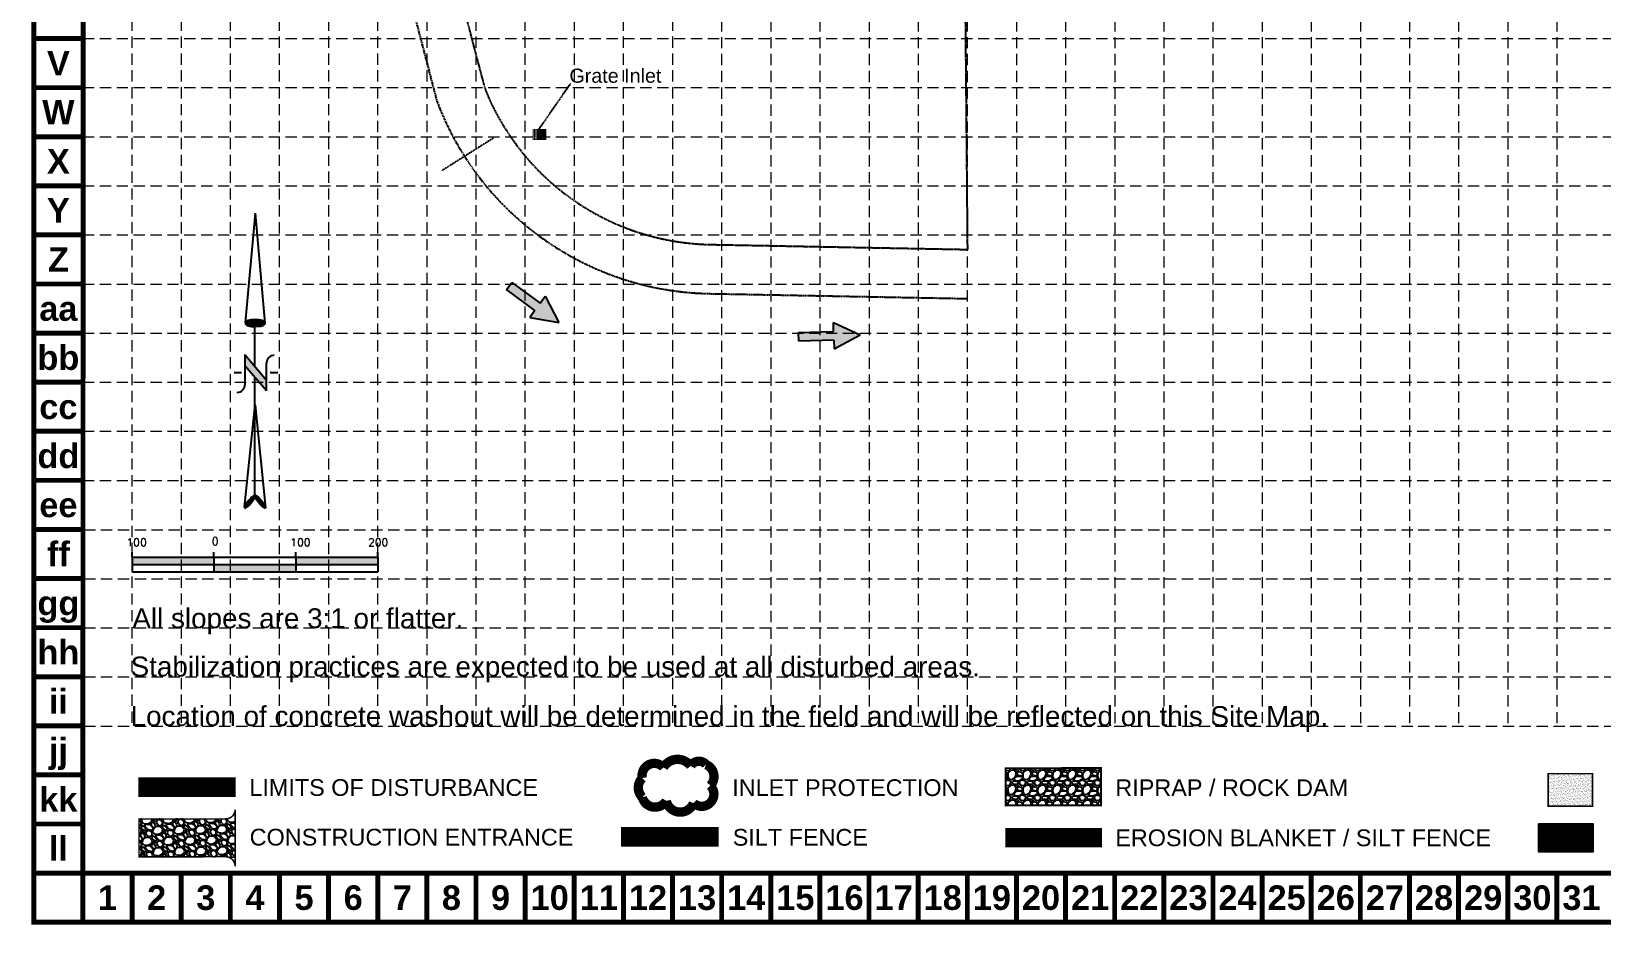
# Model space of a CAD drawing. Header units: inches. Extents: x 8856 to 12702, y 4190 to 6596.
# Drawn here: x 8856 to 10774, y 4190 to 5282 of the extents above; entities that cross this region are included whole.
import ezdxf
from ezdxf.enums import TextEntityAlignment as Align

# ---------------------------------------------------------------- set-up
doc = ezdxf.new("R2010")
doc.units = ezdxf.units.IN
doc.header["$MEASUREMENT"] = 0
for name, pattern in [('ACAD_ISO02W100', [15, 12, -3]), ('CENTER', [2, 1.25, -0.25, 0.25, -0.25]), ('HIDDEN', [0.375, 0.25, -0.125]), ('HIDDEN2', [0.1875, 0.125, -0.0625]), ('PHANTOM2', [1.25, 0.625, -0.125, 0.125, -0.125, 0.125, -0.125])]:
    doc.linetypes.add(name, pattern=pattern)
for name, color, linetype in [('BASE', 7, 'Continuous'), ('CL-CNTY-CLUB-RD', 7, 'CENTER'), ('COMMERCIAL LOT LINES', 7, 'PHANTOM2'), ('FUT-WTR', 7, 'HIDDEN2'), ('GRID', 254, 'HIDDEN'), ('LEGEND', 7, 'Continuous'), ('NARROW', 7, 'Continuous'), ('SILT FENCE', 200, 'Continuous')]:
    doc.layers.add(name, color=color, linetype=linetype)
doc.styles.add('L120', font='simplex', dxfattribs={"height": 12})
doc.styles.add("L200'", font='ARIAL.TTF', dxfattribs={"height": 0.001969})
doc.styles.get("Standard").update_dxf_attribs({"font": 'ARIALBD.TTF'})

# ---------------------------------------------------------------- blocks, each defined once
blk = doc.blocks.new('TF')
for p, q in [((0.0012, -0.0199), (0.0012, 0.0201)), ((0.0012, 0.0201), (0.1612, 0.0201)), ((0.1612, 0.0201), (0.1612, 0.0601)), ((0.1612, 0.0601), (0.2812, 0.0001)), ((0.1612, -0.0599), (0.2812, 0.0001)), ((0.1612, -0.0199), (0.0012, -0.0199)), ((0.1612, -0.0199), (0.1612, -0.0599))]:
    blk.add_line(p, q)
for points in [[(0.0012, 0.0201), (0.0012, -0.0199), (0.1612, 0.0201), (0.1612, -0.0199)], [(0.1612, -0.0599), (0.1612, 0.0601), (0.2812, 0.0001), (0.1612, 0.0601)]]:
    blk.add_solid(points)
blk = doc.blocks.new('arrow')
at = {"xscale": 192.0000000000001, "yscale": 192, "zscale": 192, "rotation": 89.54514789520785}
blk.add_blockref('TF', (-0.4, -54), dxfattribs=at)
blk = doc.blocks.new('North Arrow')
at = {"layer": 'NARROW'}
for p, q in [((32.43, 3.06), (32.43, 4.63)), ((0, 0), (22.36, 2)), ((0, 0), (22.33, -2.02)), ((28.77, -2.09), (34.02, 2.32)), ((36.18, 2.33), (30.46, 2.33)), ((36.16, 2.32), (31.04, -2.09)), ((39.1, 0.01), (59.96, 2.11)), ((31.2, -0.05), (21.66, -0.05)), ((21.66, -0.05), (21.66, -0.05)), ((28.77, -2.09), (34.95, -2.09)), ((32.43, -4.26), (32.43, -2.8)), ((57.45, -0.05), (33.41, -0.05)), ((59.83, -2.14), (39.04, -0.01)), ((57.69, -0.03), (57.77, -0.01)), ((57.77, -0.05), (57.69, -0.03))]:
    blk.add_line(p, q, dxfattribs=at)
blk.add_lwpolyline([(22.36, -2.03), (22.59, -1.93, 0.091577), (22.87, -1.44, 0.048306), (23.03, -0.75), (23.07, -0.01), (23.01, 0.82, 0.048306), (22.87, 1.42, 0.091577), (22.59, 1.91), (22.36, 2.01), (22.14, 1.91, 0.091577), (21.86, 1.42, 0.048306), (21.72, 0.82), (21.66, -0.01), (21.72, -0.83, 0.048306), (21.86, -1.44, 0.091577), (22.14, -1.93)], format="xyb", close=True, dxfattribs=at)
for points in [[(57.46, -0.03), (57.44, 0.08, -0.066818), (57.67, 0.47, -0.03073), (58.01, 0.84), (58.52, 1.29), (59.07, 1.7, -0.03073), (59.5, 1.95, -0.066818), (59.93, 2.1), (60.04, 2.06)], [(60.04, 2.06), (60.05, 1.95, -0.066818), (59.82, 1.56, -0.03073), (59.43, 1.14), (58.97, 0.74), (58.42, 0.33, -0.03073), (57.99, 0.08, -0.036692), (57.76, -0.02)], [(57.46, -0.04), (57.44, -0.15, 0.066818), (57.67, -0.54, 0.03073), (58.01, -0.9), (58.52, -1.36), (59.07, -1.77, 0.03073), (59.5, -2.02, 0.066818), (59.93, -2.17), (60.04, -2.13)], [(60.04, -2.13), (60.05, -2.01, 0.066818), (59.82, -1.63, 0.03073), (59.43, -1.2), (58.97, -0.8), (58.42, -0.4, 0.03073), (57.99, -0.15, 0.036692), (57.76, -0.05)]]:
    blk.add_lwpolyline(points, format="xyb", dxfattribs=at)
for centre, start, end in [((30.46, 3.86), 178.8769, 270), ((34.95, -3.62), 358.8769, 90)]:
    blk.add_arc(centre, 1.53, start, end, dxfattribs=at)
for points in [[(23.03, -0.76), (21.67, -0.05), (23.07, -0.05), (21.72, 0.82)], [(23.07, -0.05), (21.72, 0.82), (23.02, 0.75), (21.85, 1.42)], [(23.02, 0.75), (21.85, 1.42), (22.87, 1.44), (22.14, 1.91)], [(22.87, 1.44), (22.14, 1.91), (22.59, 1.91), (22.36, 2)], [(31.05, -2.09), (36.15, 2.36), (28.75, -2.06), (34.01, 2.36)], [(57.44, 0.08), (57.7, -0.01), (57.5, 0.21), (57.77, -0.01)], [(57.45, -0.04), (57.69, -0.02), (57.44, 0.08), (57.7, -0.01)], [(57.5, 0.21), (57.77, -0.01), (57.6, 0.39), (57.94, 0.06)], [(57.6, 0.39), (57.94, 0.06), (57.68, 0.5), (58.07, 0.13)], [(57.68, 0.5), (58.07, 0.13), (57.84, 0.66), (58.29, 0.26)], [(57.84, 0.66), (58.29, 0.26), (58.03, 0.86), (58.52, 0.41)], [(58.03, 0.86), (58.52, 0.41), (58.26, 1.07), (58.73, 0.57)], [(58.26, 1.07), (58.73, 0.57), (58.52, 1.3), (59.05, 0.81)], [(58.52, 1.3), (59.05, 0.81), (58.7, 1.42), (59.26, 0.99)], [(59.26, 1), (58.69, 1.42), (59.45, 1.15), (59, 1.65)], [(59.45, 1.15), (59, 1.65), (59.62, 1.34), (59.28, 1.82)], [(59.62, 1.34), (59.28, 1.82), (59.81, 1.55), (59.49, 1.95)], [(59.81, 1.55), (59.49, 1.95), (59.93, 1.73), (59.69, 2.04)], [(59.93, 1.73), (59.69, 2.04), (60.05, 1.94), (59.93, 2.1)], [(60.05, 1.94), (59.93, 2.1), (60.04, 2.06)], [(22.87, -1.44), (21.72, -0.87), (23.03, -0.76), (21.67, -0.05)], [(22.58, -1.93), (21.86, -1.45), (22.87, -1.44), (21.72, -0.87)], [(22.36, -2.01), (22.14, -1.93), (22.58, -1.93), (21.86, -1.45)], [(57.44, -0.14), (57.69, -0.02), (57.45, -0.04), (57.69, -0.02)], [(57.46, -0.19), (57.7, -0.03), (57.44, -0.14), (57.69, -0.02)], [(57.53, -0.33), (57.76, -0.05), (57.46, -0.19), (57.7, -0.03)], [(57.63, -0.48), (57.9, -0.1), (57.53, -0.33), (57.76, -0.05)], [(57.78, -0.66), (58.09, -0.2), (57.63, -0.48), (57.9, -0.1)], [(57.97, -0.87), (58.34, -0.35), (57.78, -0.66), (58.09, -0.2)], [(58.24, -1.11), (58.61, -0.54), (57.97, -0.87), (58.34, -0.35)], [(58.61, -1.43), (58.93, -0.77), (58.24, -1.11), (58.61, -0.54)], [(58.91, -1.64), (59.2, -1), (58.61, -1.43), (58.93, -0.77)], [(59.12, -1.79), (59.57, -1.36), (58.92, -1.65), (59.2, -1.01)], [(59.35, -1.93), (59.81, -1.62), (59.12, -1.79), (59.57, -1.36)], [(59.54, -1.32), (59.41, -1.18), (59.21, -1.01)], [(59.58, -2.05), (59.93, -1.79), (59.35, -1.93), (59.81, -1.62)], [(59.78, -2.13), (60.05, -2.01), (59.58, -2.05), (59.93, -1.79)], [(59.92, -2.17), (60.04, -2.13), (59.78, -2.13), (60.05, -2.01)]]:
    blk.add_solid(points, dxfattribs=at)
blk = doc.blocks.new('A$C5AD077F3')
h = blk.add_hatch(color=7)
h.paths.add_polyline_path([(106.8, 9), (106.8, 18), (6.8, 18), (6.8, 9)])
h.paths.add_polyline_path([(106.8, 9), (106.8, 0), (206.8, 0), (206.8, 9)])
h.paths.add_polyline_path([(206.8, 18), (206.8, 9), (306.8, 9), (306.8, 18)])
at = {"color": 7}
for p, q in [((6.8, 18), (6.8, 24)), ((106.8, 18), (106.8, 24)), ((206.8, 18), (206.8, 24)), ((306.8, 18), (306.8, 24)), ((6.8, 18), (106.8, 18)), ((6.8, 18), (6.8, 0)), ((6.8, 9), (306.8, 9)), ((6.8, 0), (106.8, 0)), ((106.8, 18), (306.8, 18)), ((106.8, 18), (106.8, 0)), ((106.8, 0), (306.8, 0)), ((206.8, 18), (206.8, 0)), ((306.8, 18), (306.8, 0))]:
    blk.add_line(p, q, dxfattribs=at)
at = {"color": 7, "style": 'L120'}
for s, p in [('100', (0, 31.2)), ('0', (104, 32.6)), ('100', (200, 31.2)), ('200', (294.9, 31.2))]:
    blk.add_text(s, height=9.6, dxfattribs=at).set_placement(p)

msp = doc.modelspace()

# ---------------------------------------------------------------- hatches: boundary and pattern name
at = {"layer": 'BASE'}
h = msp.add_hatch(dxfattribs=at)
h.set_pattern_fill('AR-SAND', color=30, scale=1.582464, style=0)
h.set_pattern_definition([(37.5, (12047.792, 4216.0574), (-0.0996847, 3.049129), [0, -2.405345, 0, -2.6901885, 0, -2.5715037]), (7.5, (12047.792, 4216.0574), (2.800608, 4.465944), [0, -1.2976203, 0, -2.1679754, 0, -0.8307935]), (327.5, (12045.8457, 4216.0574), (4.928017, 0.008955), [0, -0.791232, 0, -2.848435, 0, -3.71879]), (317.5, (12045.8457, 4216.0574), (4.757087, 1.38889), [0, -0.395616, 0, -1.8673073, 0, -2.136326])])
h.paths.add_polyline_path([(10762.9, 4334.7), (10762.9, 4374.3), (10708.7, 4374.3), (10708.7, 4334.7)])
at = {"layer": 'LEGEND', "linetype": 'ACAD_ISO02W100'}
h = msp.add_hatch(dxfattribs=at)
h.set_pattern_fill('GRAVEL', color=240, scale=18.28332, style=0)
h.set_pattern_definition([(228.0128, (8745.3818, 3412.3701), (-146.2665277, -164.5499045), [2.45976, -243.51715]), (184.9697, (8743.7363, 3410.5417), (219.39985923, 18.28316106), [4.22103, -417.88219]), (132.5104, (8739.5312, 3410.1761), (182.8330303, -201.1166786), [2.9763, -294.65457]), (267.2737, (8732.4007, 3405.6052), (18.2832472, 365.6664054), [3.84385, -380.54094]), (292.8337, (8732.2178, 3401.76574), (-91.4167811, 219.3997744), [3.7692, -373.1511]), (357.2737, (8733.6805, 3398.2919), (-365.6664054, 18.2832472), [3.84385, -380.54094]), (37.6942, (8737.52, 3398.1091), (-237.6832943, -182.83302457), [5.0833, -503.24562]), (72.2553, (8741.5423, 3401.21725), (127.98343678, 402.2329711), [4.79915, -475.11622]), (121.4296, (8743.005, 3405.7881), (-146.26671055, 237.68306925), [3.85687, -381.83019]), (175.2364, (8740.9938, 3409.079), (201.1165373, -18.2831652), [4.4032, -215.75713]), (222.3974, (8736.60584, 3409.44474), (-219.3999744, -201.11637523), [5.6943, -563.73646]), (138.8141, (8750.5012, 3405.4224), (-127.9832939, 109.6998709), [1.94354, -192.4108]), (171.4692, (8749.0385, 3406.7022), (237.68312864, -36.5667846), [3.69756, -366.0597]), (225, (8745.382, 3407.251), (-2e-15, -18.28333), [2.58565, -23.27086]), (203.1986, (8744.102, 3409.4447), (91.416595, 36.5666642), [1.39242, -137.8492]), (291.8014, (8742.822, 3408.8962), (-18.2833184, 54.849965), [1.96917, -96.48953]), (30.9638, (8743.5535, 3407.068), (54.849924, 36.5666854), [3.19828, -103.41088]), (161.5651, (8746.296, 3408.7134), (36.566648, -18.28329), [2.31268, -55.50427]), (16.3895, (8732.2178, 3408.8962), (182.8332402, 54.8498267), [3.2398, -320.74145]), (70.3462, (8735.326, 3409.8104), (-73.1331931, -201.11655905), [2.71802, -269.08308]), (293.1986, (8746.296, 3412.37), (-36.5666642, 91.416595), [2.78482, -136.45679]), (343.6105, (8747.393, 3409.8104), (-182.8332402, 54.8498267), [3.2398, -320.74145]), (339.444, (8732.2178, 3397.5606), (-91.4166337, 36.5665668), [3.12425, -153.0885]), (294.7751, (8735.1432, 3396.4636), (-91.4164572, 201.1165826), [2.61777, -259.15953]), (66.8014, (8746.4788, 3394.0868), (36.5666642, 91.416595), [2.78482, -136.45679]), (17.354, (8747.5758, 3396.6464), (-237.6831969, -73.1331795), [3.06485, -303.41945]), (69.444, (8737.52, 3394.0868), (-36.5665668, -91.4166337), [1.56213, -154.65063]), (101.3099, (8745.382, 3394.0868), (-18.283277, 73.133294), [0.93227, -92.29473]), (165.9638, (8745.199, 3395.001), (54.84997, -18.283284), [3.7692, -71.61485]), (186.009, (8741.5423, 3395.9151), (182.83319545, 18.2833075), [3.49303, -345.8093]), (303.6901, (8743.5535, 3405.4224), (-18.283344, 36.566632), [2.63686, -63.28459]), (353.1572, (8745.0162, 3403.2284), (310.8164284, -36.56678623), [4.60363, -455.75861]), (60.9454, (8749.587, 3402.6799), (-73.1332805, -127.983247), [1.88238, -186.35592]), (90, (8750.501, 3404.325), (-18.28332, 18.28332), [1.097, -17.18632]), (120.2564, (8741.1767, 3396.4636), (73.1331865, -127.9832849), [2.54, -251.46]), (48.0128, (8739.8968, 3398.6576), (146.2665277, 164.5499045), [4.91953, -241.05738]), (0, (8743.188, 3402.314), (18.28332, 18.28332), [4.75366, -13.52966]), (325.3048, (8747.9415, 3402.3142), (-182.833095, 127.9833974), [2.89085, -286.19382]), (254.0546, (8750.3183, 3400.6687), (-18.283318, -73.1332823), [2.66209, -130.4425]), (207.646, (8749.587, 3398.1091), (-347.38300334, -182.83334102), [4.33434, -429.0999]), (175.4261, (8745.7475, 3396.0979), (-237.6831702, 18.28322495), [4.58544, -453.9579])])
h.paths.add_polyline_path([(10046.3, 4335.7), (10162.7, 4335.5), (10162.7, 4381.2), (10046.3, 4381)])
at = {"layer": 'LEGEND'}
h = msp.add_hatch(dxfattribs=at)
h.set_pattern_fill('GRAVEL', color=4, scale=18.483474, angle=-43.9343, style=0)
h.set_pattern_definition([(184.078545, (-16847.7697, -6908.0671), (-221.90489346, -17.2001669), [2.486693, -246.18302]), (141.0354448, (-16850.2501, -6908.244), (172.551813653, -140.58272719), [4.267243, -422.456901]), (88.576145, (-16853.5681, -6905.5606), (-7.962790654, -274.66120031), [3.008888, -297.880262]), (223.339445, (-16861.9653, -6903.8867), (269.79927545, 253.388080006), [3.885929, -384.706863]), (248.899445, (-16864.79155, -6906.5537), (87.339928114, 223.849730743), [3.810461, -377.23612]), (313.339445, (-16866.1633, -6910.1087), (-253.388080006, 269.79927545), [3.885929, -384.706863]), (353.7599448, (-16863.49635, -6912.9349), (-301.282424621, 33.611647955), [5.138942, -508.754837]), (28.3210448, (-16858.38786, -6913.4935), (375.312027794, 203.062472327), [4.85169, -480.317495]), (77.495345, (-16854.1169, -6911.1918), (60.232498792, 275.63361926), [3.899089, -386.010225]), (131.302145, (-16853.2727, -6907.3852), (133.59253915, -154.37930835), [4.451412, -218.119099]), (178.4631448, (-16856.21073, -6904.0411), (-300.796258277, 7.476567617), [5.756641, -569.907893]), (94.879845, (-16848.916, -6916.716), (-16.22782421, 169.63478564), [1.964812, -194.5172]), (127.534945, (-16849.0832, -6914.7583), (147.38910462, -193.338985385), [3.738042, -370.067083]), (181.065745, (-16851.36, -6911.794), (-12.824439, -13.310627), [2.613951, -23.525618]), (159.264345, (-16850.7534, -6909.299), (92.2019986, -37.50090831), [1.407664, -139.35828]), (247.867145, (-16852.07, -6908.8007), (25.16268694, 52.7563066), [1.990726, -97.545833]), (347.029545, (-16852.82, -6910.6448), (65.5807447, -11.85200082), [3.233296, -104.542955]), (117.630845, (-16849.669, -6911.3705), (13.7968372, -38.9594775), [2.337993, -56.111891]), (332.455245, (-16859.79, -6901.3625), (171.579471066, -88.31260705), [3.275272, -324.252724]), (26.411945, (-16856.886, -6902.8772), (-194.311242064, -95.119202093), [2.747772, -272.028832]), (249.264345, (-16847.1042, -6908.7083), (37.50090831, 92.2019986), [2.81531, -137.950634]), (299.676245, (-16848.101, -6911.3413), (-94.63304755, 168.176151005), [3.275272, -324.252724]), (295.509745, (-16867.7412, -6909.6151), (-40.90432075, 90.74339179), [3.158456, -154.764422]), (250.840845, (-16866.3809, -6912.4657), (74.515818744, 210.538973846), [2.646427, -261.996649]), (22.867145, (-16859.7955, -6922.1472), (90.74343561, 40.90422428), [2.81531, -137.950634]), (333.419745, (-16857.2015, -6921.0532), (-224.335795764, 113.47526314), [3.098403, -306.741092]), (25.509745, (-16866.3177, -6915.8632), (-90.74339179, -40.90432075), [1.579228, -156.34365]), (57.375645, (-16860.594, -6921.3777), (37.9871585, 66.06690675), [0.942472, -93.305114]), (122.029545, (-16860.086, -6920.584), (27.1074661, -51.7839094), [3.810461, -72.398844]), (142.074745, (-16862.1069, -6917.3535), (145.93065306, -114.93373372), [3.531268, -349.595009]), (259.755845, (-16853.974, -6911.8427), (12.3382237, 39.4456923), [2.665724, -63.977385]), (309.2229448, (-16854.44816, -6914.46594), (200.631609897, -244.636740748), [4.654028, -460.747969]), (17.011145, (-16851.5052, -6918.0714), (-143.0135429, -41.87662547), [1.902985, -188.396027]), (46.065745, (-16849.686, -6917.515), (-0.486188, 26.135058), [1.109008, -17.374466]), (76.322145, (-16861.9884, -6916.6977), (-36.52865312, -144.47206848), [2.567798, -254.212833]), (4.078545, (-16861.3812, -6914.2028), (221.90489346, 17.2001669), [4.973385, -243.696327]), (316.065745, (-16856.42, -6913.849), (26.135058, 0.486188), [4.805703, -13.677771]), (281.370545, (-16852.9597, -6917.1834), (-43.334997632, 221.41875284), [2.922496, -289.326887]), (210.120345, (-16852.3835, -6920.0485), (-64.6083635, -40.41806004), [2.691231, -131.870495]), (163.7117448, (-16854.71134, -6921.399), (-381.14623103, 110.557880102), [4.381785, -433.797418]), (131.4918448, (-16858.91726, -6920.17006), (-160.21373808, 180.02821705), [4.635637, -458.92755])])
edge = h.paths.add_edge_path()
edge.add_line((9105.2, 4261.2), (9105.2, 4330.5))
edge.add_arc((9093.6, 4330.5), 11.6, -89.9609, 0, ccw=False)
edge.add_line((9093.6, 4319), (8987.8, 4319))
edge.add_line((8987.8, 4319), (8987.8, 4272.7))
edge.add_line((8987.8, 4272.7), (9093.6, 4272.8))
edge.add_arc((9093.6, 4261.2), 11.6, 0, 90.0391, ccw=False)
h = msp.add_hatch(dxfattribs=at)
h.set_pattern_fill('ANSI31', color=2, scale=7.903157, style=0)
h.set_pattern_definition([(45, (10616.7009, 4195.4907), (-0.698547, 0.698547), [])])
h.paths.add_polyline_path([(10696.8, 4312.6), (10696.8, 4310.6), (10696.8, 4279), (10763.7, 4279), (10763.7, 4312.6)])

# ---------------------------------------------------------------- linework, layer by layer
at = {"layer": 'BASE', "const_width": 6}
for points in [[(8859.4, 4192.8), (12699.4, 4192.8), (12699.4, 6592.8), (8859.4, 6592.8)], [(8919.3, 4252.8), (12639.6, 4252.7), (12639.5, 6532.8), (8920.1, 6532.9)]]:
    msp.add_lwpolyline(points, close=True, dxfattribs=at)
for points in [[(8919.4, 5272.8), (8859.4, 5272.8)], [(8919.4, 5212.8), (8859.4, 5212.8)], [(8919.4, 5152.8), (8859.4, 5152.8)], [(8919.4, 5092.8), (8859.4, 5092.8)], [(8919.4, 5032.8), (8859.4, 5032.8)], [(8919.4, 4972.8), (8859.4, 4972.8)], [(8919.4, 4912.8), (8859.4, 4912.8)], [(8919.4, 4852.8), (8859.4, 4852.8)], [(8919.4, 4792.8), (8859.4, 4792.8)], [(8919.4, 4732.8), (8859.4, 4732.8)], [(8919.4, 4672.8), (8859.4, 4672.8)], [(8919.4, 4612.8), (8859.4, 4612.8)], [(8919.4, 4552.8), (8859.4, 4552.8)], [(8919.4, 4492.8), (8859.4, 4492.8)], [(8919.4, 4432.8), (8859.4, 4432.8)], [(8919.4, 4372.8), (8859.4, 4372.8)], [(8919.4, 4312.8), (8859.4, 4312.8)], [(8919.4, 4252.8), (8859.4, 4252.8)], [(8919.4, 4192.8), (8919.4, 4252.8)], [(8979.4, 4192.8), (8979.4, 4252.8)], [(9039.4, 4192.8), (9039.4, 4252.8)], [(9099.4, 4192.8), (9099.4, 4252.8)], [(9159.4, 4192.8), (9159.4, 4252.8)], [(9219.4, 4192.8), (9219.4, 4252.8)], [(9279.4, 4192.8), (9279.4, 4252.8)], [(9339.4, 4192.8), (9339.4, 4252.8)], [(9399.4, 4192.8), (9399.4, 4252.8)], [(9459.4, 4192.8), (9459.4, 4252.8)], [(9519.4, 4192.8), (9519.4, 4252.8)], [(9579.4, 4192.8), (9579.4, 4252.8)], [(9639.4, 4192.8), (9639.4, 4252.8)], [(9699.4, 4192.8), (9699.4, 4252.8)], [(9759.4, 4192.8), (9759.4, 4252.8)], [(9819.4, 4192.8), (9819.4, 4252.8)], [(9879.4, 4192.8), (9879.4, 4252.8)], [(9939.4, 4192.8), (9939.4, 4252.8)], [(9999.4, 4192.8), (9999.4, 4252.8)], [(10059.4, 4192.8), (10059.4, 4252.8)], [(10119.4, 4192.8), (10119.4, 4252.8)], [(10179.4, 4192.8), (10179.4, 4252.8)], [(10239.4, 4192.8), (10239.4, 4252.8)], [(10299.4, 4192.8), (10299.4, 4252.8)], [(10359.4, 4192.8), (10359.4, 4252.8)], [(10419.4, 4192.8), (10419.4, 4252.8)], [(10479.4, 4192.8), (10479.4, 4252.8)], [(10539.4, 4192.8), (10539.4, 4252.8)], [(10599.4, 4192.8), (10599.4, 4252.8)], [(10659.4, 4192.8), (10659.4, 4252.8)], [(10719.4, 4192.8), (10719.4, 4252.8)]]:
    msp.add_lwpolyline(points, dxfattribs=at)
at = {"layer": 'BASE', "color": 7, "linetype": 'ACAD_ISO02W100', "const_width": 0.632}
msp.add_lwpolyline([(9469.1, 5149.3), (9484.9, 5149.3), (9484.9, 5162), (9469.1, 5162)], close=True, dxfattribs=at)
at = {"layer": 'BASE', "color": 30, "const_width": 1.98}
msp.add_lwpolyline([(10708.7, 4334.7), (10762.9, 4334.7), (10762.9, 4374.3), (10708.7, 4374.3)], close=True, dxfattribs=at)
at = {"layer": 'CL-CNTY-CLUB-RD'}
msp.add_lwpolyline([(9042, 6383.1), (9351.6, 5196.4, 0.308842), (9687, 4961), (9998.7, 4955)], format="xyb", dxfattribs=at)
at = {"layer": 'COMMERCIAL LOT LINES'}
for p, q in [((9999.9, 5015), (9995.1, 5547.1)), ((9687.9, 5021), (9999.9, 5015))]:
    msp.add_line(p, q, dxfattribs=at)
at = {"layer": 'COMMERCIAL LOT LINES', "flags": 128}
msp.add_lwpolyline([(9328.8, 5521.4), (9409.7, 5213.5, 0.023282), (9419, 5191.4)], format="xyb", dxfattribs=at)
at = {"layer": 'COMMERCIAL LOT LINES'}
for points in [[(9476.5, 5162.2), (9515.2, 5218.1)], [(9471.4, 5149.7), (9471.4, 5161.6)], [(9474, 5161.7), (9474, 5149.4)], [(9476.4, 5161.7), (9476.4, 5149.5)], [(9479, 5161.7), (9479, 5149.5)], [(9481.4, 5161.6), (9481.4, 5149.6)], [(9483.2, 5161.7), (9483.2, 5149.5)]]:
    msp.add_lwpolyline(points, dxfattribs=at)
msp.add_arc((9691.7, 5324.3), 303.3, 205.9898, 269.2899, dxfattribs=at)
at = {"layer": 'FUT-WTR'}
msp.add_line((9420.4, 5151), (9357.5, 5111.2), dxfattribs=at)
at = {"layer": 'GRID', "color": 252, "linetype": 'HIDDEN', "lineweight": 0, "ltscale": 55}
for p, q in [((8979.2, 6533.4), (8979.2, 4432.5)), ((9039.2, 6533.4), (9039.2, 4432.5)), ((9099.2, 6533.4), (9099.2, 4432.5)), ((9159.2, 6533.4), (9159.2, 4432.5)), ((9219.2, 6533.4), (9219.2, 4432.5)), ((9279.2, 6533.4), (9279.2, 4432.5)), ((9339.2, 6533.4), (9339.2, 4432.5)), ((9399.2, 6533.4), (9399.2, 4432.5)), ((9459.2, 6533.4), (9459.2, 4432.5)), ((9519.2, 6533.4), (9519.2, 4432.5)), ((9579.2, 6533.4), (9579.2, 4432.5)), ((9639.2, 6533.4), (9639.2, 4432.5)), ((9699.4, 6532.8), (9699.4, 4432.5)), ((9759.4, 6532.8), (9759.4, 4432.5)), ((9819.4, 6532.8), (9819.4, 4432.5)), ((9879.4, 6532.8), (9879.4, 4432.5)), ((9939.4, 6532.8), (9939.4, 4432.5)), ((9999.4, 6532.8), (9999.4, 4432.5)), ((10059.4, 6532.8), (10059.4, 4432.5)), ((10119.4, 6532.8), (10119.4, 4432.5)), ((10179.4, 6532.8), (10179.4, 4432.5)), ((10239.4, 6532.8), (10239.4, 4432.5)), ((10299.4, 6532.8), (10299.4, 4432.5)), ((10359.4, 6532.8), (10359.4, 4432.5)), ((10419.4, 6532.8), (10419.4, 4432.5)), ((10479.4, 6532.8), (10479.4, 4432.5)), ((10539.4, 6532.8), (10539.4, 4432.5)), ((10599.4, 6532.8), (10599.4, 4432.5)), ((10659.4, 6532.8), (10659.4, 4432.5)), ((10719.4, 6532.8), (10719.4, 4432.5)), ((8919.4, 5272.8), (12639.4, 5272.8)), ((8919.4, 5212.8), (12639.4, 5212.8)), ((8919.4, 5152.8), (12639.4, 5152.8)), ((8919.4, 5092.8), (12639.4, 5092.8)), ((8919.4, 5032.8), (12639.4, 5032.8)), ((8919.4, 4972.8), (12639.4, 4972.8)), ((8919.4, 4912.8), (12639.4, 4912.8)), ((8919.4, 4852.8), (12639.4, 4852.8)), ((8919.4, 4792.8), (12639.4, 4792.8)), ((8919.4, 4732.8), (12639.4, 4732.8)), ((8920.8, 4672.5), (12640.8, 4672.5)), ((8920.8, 4612.5), (12640.8, 4612.5)), ((8920.8, 4552.5), (12640.8, 4552.5)), ((8920.8, 4492.5), (12640.8, 4492.5)), ((8920.8, 4432.5), (12640.8, 4432.5))]:
    msp.add_line(p, q, dxfattribs=at)
at = {"layer": 'LEGEND', "color": 170, "ltscale": 100, "const_width": 11.4}
msp.add_lwpolyline([(9628.3, 4381.9, 0.520567), (9628.3, 4381.9, 0.765195), (9602.5, 4368.9, 0.417879), (9602.4, 4345.6, 0.6649), (9631.8, 4341.1, 0.744833), (9665, 4338.3, 0.975642), (9685.6, 4359.7, 0.520567), (9680.5, 4385.4, 0.520567), (9661.6, 4383.7, 0.540264), (9628.3, 4381.9)], format="xyb", close=True, dxfattribs=at)
at = {"layer": 'LEGEND', "color": 240, "const_width": 2.29}
msp.add_lwpolyline([(10046.3, 4335.7), (10162.7, 4335.5), (10162.7, 4381.2), (10046.3, 4381)], close=True, dxfattribs=at)
at = {"layer": 'LEGEND', "color": 1, "linetype": 'HIDDEN', "ltscale": 120, "const_width": 23.8}
msp.add_lwpolyline([(8986.9, 4357.9), (9106.1, 4357.9)], dxfattribs=at)
at = {"layer": 'LEGEND', "color": 4, "const_width": 1.85}
msp.add_lwpolyline([(9105.2, 4261.2), (9105.2, 4330.5, -0.414014), (9093.6, 4319), (8987.8, 4319), (8987.8, 4272.7), (9093.6, 4272.8, -0.414413)], format="xyb", close=True, dxfattribs=at)
at = {"layer": 'LEGEND', "color": 200, "const_width": 23.8}
msp.add_lwpolyline([(9576.4, 4297.1), (9695.7, 4297.1)], dxfattribs=at)
at = {"layer": 'LEGEND', "color": 84, "const_width": 23.8}
msp.add_lwpolyline([(10045.7, 4296.1), (10163.8, 4296.1)], dxfattribs=at)
at = {"layer": 'LEGEND', "color": 2}
msp.add_lwpolyline([(10696.8, 4310.6), (10696.8, 4279), (10763.7, 4279), (10763.7, 4312.6), (10696.8, 4312.6)], close=True, dxfattribs=at)

# ---------------------------------------------------------------- block references
at = {"color": 7, "yscale": 1.393625846190844, "zscale": 1.393625846190844}
for p, xscale, rotation in [((9500.4, 4925.9), 1.393625846191418, 234.1487553511059), ((9868.4, 4910.5), 1.393625846191797, 272.1316361748987)]:
    msp.add_blockref('arrow', p, dxfattribs=dict(at, xscale=xscale, rotation=rotation))
at = {"layer": 'BASE', "xscale": 6, "yscale": 6, "zscale": 5.999999999999659, "rotation": 270}
msp.add_blockref('North Arrow', (9129.7, 5059.2), dxfattribs=at)
at = {"layer": 'SILT FENCE'}
msp.add_blockref('A$C5AD077F3', (8972.6, 4621.1), dxfattribs=at)

# ---------------------------------------------------------------- texts
at = {"layer": 'BASE'}
for s, p in [('V', (8889.4, 5242.8)), ('W', (8889.4, 5182.8)), ('X', (8889.4, 5122.8)), ('Y', (8889.4, 5062.8)), ('Z', (8889.4, 5002.8)), ('aa', (8889.4, 4942.8)), ('bb', (8889.4, 4882.8)), ('cc', (8889.4, 4822.8)), ('dd', (8889.4, 4762.8)), ('ee', (8889.4, 4702.8)), ('ff', (8889.4, 4642.8)), ('gg', (8889.4, 4582.8)), ('hh', (8889.4, 4522.8)), ('ii', (8889.4, 4462.8)), ('jj', (8889.4, 4402.8)), ('kk', (8889.4, 4342.8)), ('ll', (8889.4, 4282.8)), ('2', (9009.4, 4222.8)), ('3', (9069.4, 4222.8)), ('6', (9249.4, 4222.8)), ('8', (9369.4, 4222.8)), ('9', (9429.4, 4222.8)), ('10', (9489.4, 4222.8)), ('12', (9609.4, 4222.8)), ('13', (9669.4, 4222.8)), ('16', (9849.4, 4222.8)), ('18', (9969.4, 4222.8)), ('19', (10029.4, 4222.8)), ('20', (10089.4, 4222.8)), ('21', (10149.4, 4222.8)), ('22', (10209.4, 4222.8)), ('23', (10269.4, 4222.8)), ('24', (10329.4, 4222.8)), ('25', (10389.4, 4222.8)), ('26', (10449.4, 4222.8)), ('27', (10509.4, 4222.8)), ('28', (10569.4, 4222.8)), ('29', (10629.4, 4222.8)), ('30', (10689.4, 4222.8)), ('31', (10749.4, 4222.8)), ('1', (8949.4, 4222.8)), ('4', (9129.4, 4222.8)), ('5', (9189.4, 4222.8)), ('7', (9309.4, 4222.8)), ('11', (9549.4, 4222.8)), ('14', (9729.4, 4222.8)), ('15', (9789.4, 4222.8)), ('17', (9909.4, 4222.8))]:
    msp.add_text(s, height=30, dxfattribs=at).set_placement(p, align=Align.MIDDLE_CENTER)
at = {"layer": 'BASE', "style": "L200'"}
msp.add_text('Grate Inlet', height=17.222, dxfattribs=at).set_placement((9513.5, 5218.8))
at = {"layer": 'BASE', "color": 7, "style": "L200'"}
for s, p in [('All slopes are 3:1 or flatter.', (8979.7, 4552.1)), ('Stabilization practices are expected to be used at all disturbed areas.', (8977.6, 4493.1)), ('Location of concrete washout will be determined in the field and will be reflected on this Site Map.', (8977.6, 4432.5))]:
    msp.add_text(s, height=24.333, dxfattribs=at).set_placement(p)
at = {"layer": 'LEGEND', "style": "L200'"}
for s, height, p in [('LIMITS OF DISTURBANCE', 20.459, (9122.6, 4347.2)), ('INLET PROTECTION', 20.459, (9712.3, 4347)), ('RIPRAP / ROCK DAM', 20.459, (10180.2, 4346.9)), ('CONSTRUCTION ENTRANCE', 20.459, (9123, 4286.5)), ('SILT FENCE', 20.46, (9712.9, 4286.3)), ('EROSION BLANKET / SILT FENCE', 20.459, (10180.1, 4285.7))]:
    msp.add_text(s, height=height, dxfattribs=at).set_placement(p)

doc.saveas('drawing.dxf')
